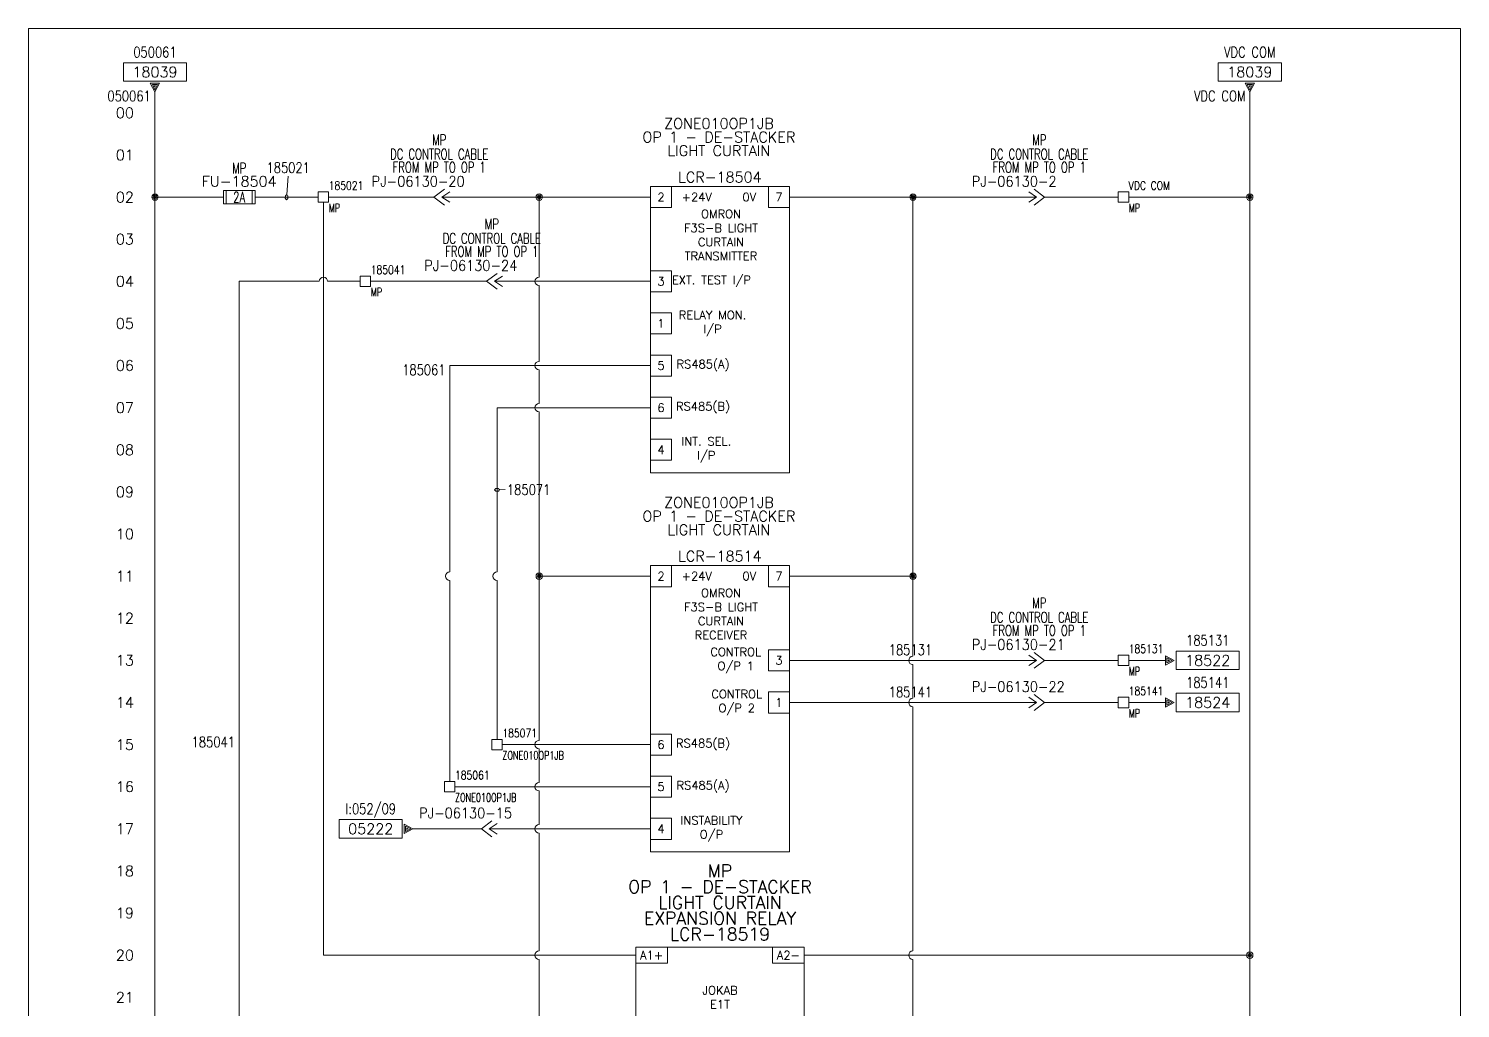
# Model space of a CAD drawing. Header units: inches. Extents: x 0 to 17, y 0 to 23.
# Drawn here: x 0 to 17, y 11.37 to 23 of the extents above; entities that cross this region are included whole.
import ezdxf
from ezdxf.enums import TextEntityAlignment as Align

# ---------------------------------------------------------------- set-up
doc = ezdxf.new("R2010")
doc.units = ezdxf.units.IN
doc.header["$MEASUREMENT"] = 0
doc.layers.get('0').update_dxf_attribs({"lineweight": 5})
for name, color, linetype, lineweight in [('DESC', 1, 'Continuous', 5), ('DESCCHILD', 1, 'Continuous', 5), ('LOC', 252, 'Continuous', 5), ('MISC', 2, 'Continuous', 5), ('SYMS', 7, 'Continuous', 5), ('TAGS', 2, 'Continuous', 5), ('TERMS', 2, 'Continuous', 5), ('Title_Block_Info', 2, 'Continuous', 5), ('WIRENO', 1, 'Continuous', 5), ('WIRES', 7, 'Continuous', 5), ('XREF', 1, 'Continuous', 5)]:
    doc.layers.add(name, color=color, linetype=linetype, lineweight=lineweight)
doc.layers.add('WIRENO_DEST', color=1, linetype='Continuous')
doc.styles.get("Standard").update_dxf_attribs({"font": 'romans.shx'})
doc.styles.add('WD', font='romans.shx')

# ---------------------------------------------------------------- blocks, each defined once
blk = doc.blocks.new('WD_MLRH')
at = {"color": 2, "style": 'WD'}
blk.add_attdef('RUNGFIRST', text='', height=0.125, dxfattribs=at).set_placement((-0.25, 0), align=Align.MIDDLE_RIGHT)
at = {"style": 'WD', "flags": 1}
for tag, p in [('RUNGHORV', (-0.25, -0.127)), ('RUNGINC', (-0.25, -0.163)), ('WIRE-START', (-0.25, -0.356)), ('WIREMODE', (-0.25, -0.281)), ('RUNGDIST', (-0.25, -0.2)), ('RUNGCNT', (-0.25, -0.237)), ('WIREFMT', (-0.25, -0.321)), ('WIRE-GSUF', (-0.25, -0.396)), ('PH3SPACE', (-0.25, -0.437))]:
    blk.add_attdef(tag, text='', height=0.025, dxfattribs=at).set_placement(p, align=Align.RIGHT)
blk = doc.blocks.new('WD_WNV')
at = {"linetype": 'Continuous', "style": 'WD', "width": 0.8}
blk.add_attdef('WIRENO', text='', height=0.125, dxfattribs=at).set_placement((-0.05, 0), align=Align.MIDDLE_RIGHT)
blk = doc.blocks.new('TB_P')
at = {"color": 5, "linetype": 'Continuous'}
blk.add_lwpolyline([(0, 0), (17, 0), (17, 23), (0, 23)], close=True, dxfattribs=at)
at = {"color": 2, "linetype": 'Continuous', "style": 'WD', "flags": 1}
for tag, p in [('REV1_NO', (1.734, 3.29)), ('REV1_BY', (7.303, 3.29)), ('REV1_DATE', (9.562, 3.29)), ('REV2_NO', (1.734, 3.04)), ('REV2_BY', (7.303, 3.04)), ('REV2_DATE', (9.562, 3.04)), ('REV3_NO', (1.734, 2.79)), ('REV3_BY', (7.303, 2.79)), ('REV3_DATE', (9.562, 2.79)), ('REV4_NO', (1.734, 2.54)), ('REV4_BY', (7.303, 2.54)), ('REV4_DATE', (9.562, 2.54)), ('REV5_NO', (1.734, 2.29)), ('REV5_BY', (7.303, 2.29)), ('REV5_DATE', (9.562, 2.29)), ('REV6_NO', (1.734, 2.04)), ('REV6_BY', (7.303, 2.04)), ('REV6_DATE', (9.562, 2.04)), ('REV7_NO', (1.734, 1.79)), ('REV7_BY', (7.303, 1.79)), ('REV7_DATE', (9.562, 1.79)), ('REV8_NO', (1.734, 1.54)), ('REV8_BY', (7.303, 1.54)), ('REV8_DATE', (9.562, 1.54)), ('REV9_NO', (1.734, 1.29)), ('REV9_BY', (7.303, 1.29)), ('REV9_DATE', (9.562, 1.29))]:
    blk.add_attdef(tag, text='', height=0.15, dxfattribs=at).set_placement(p, align=Align.MIDDLE_CENTER)
for tag, p in [('REV1_CHANGE', (2.292, 3.29)), ('REV2_CHANGE', (2.292, 3.04)), ('REV3_CHANGE', (2.292, 2.79)), ('REV4_CHANGE', (2.292, 2.54)), ('REV5_CHANGE', (2.292, 2.29)), ('REV6_CHANGE', (2.292, 2.04)), ('REV7_CHANGE', (2.292, 1.79)), ('REV8_CHANGE', (2.292, 1.54)), ('REV9_CHANGE', (2.292, 1.29))]:
    blk.add_attdef(tag, text='', height=0.15, dxfattribs=at).set_placement(p, align=Align.MIDDLE_LEFT)
at = {"layer": 'Title_Block_Info', "ltscale": 0.1}
for tag, p in [('CUSTOMER', (6.842, 0.833)), ('JOB DESCRIPTION LINE', (6.842, 0.5)), ('DRAWING DESCRIPTION', (6.842, 0.167))]:
    blk.add_attdef(tag, text='', height=0.15, dxfattribs=at).set_placement(p, align=Align.MIDDLE_LEFT)
at = {"layer": 'Title_Block_Info', "ltscale": 0.1, "style": 'WD'}
for tag, p in [('JOB #', (12.752, 0.833)), ('SEC. NO.', (14.75, 0.833)), ('SHT. NO.', (16.312, 0.833)), ('NAME', (12.795, 0.5)), ('REV', (16.194, 0.5))]:
    blk.add_attdef(tag, text='', height=0.125, dxfattribs=at).set_placement(p, align=Align.MIDDLE_CENTER)
blk.add_attdef('DATE', text='', height=0.125, dxfattribs=at).set_placement((15.188, 0.5), align=Align.MIDDLE_RIGHT)
blk.add_attdef('FILE NUMBER', text='', height=0.125, dxfattribs=at).set_placement((12.591, 0.167), align=Align.MIDDLE_LEFT)
blk = doc.blocks.new('WDDOT')
for radius in [0.0375, 0.0234, 0.0116]:
    blk.add_circle((0, 0), radius)
blk = doc.blocks.new('HFU1')
for p, q in [((-0.188, -0.078), (-0.188, 0.078)), ((-0.188, 0.078), (0.188, 0.078)), ((-0.156, 0.078), (-0.156, -0.078)), ((0.156, 0.078), (0.156, -0.078)), ((0.188, 0.078), (0.188, -0.078)), ((0.188, -0.078), (-0.188, -0.078))]:
    blk.add_line(p, q)
at = {"style": 'WD', "width": 0.7}
for tag, p in [('INST', (0, 0.451)), ('LOC', (0, 0.281))]:
    blk.add_attdef(tag, text='', height=0.125, dxfattribs=at).set_placement(p, align=Align.CENTER)
at = {"style": 'WD'}
blk.add_attdef('TAG1', text='', height=0.125, dxfattribs=at).set_placement((0, 0.125), align=Align.CENTER)
at = {"linetype": 'Continuous', "style": 'WD', "flags": 9}
for tag, p in [('ASSYCODE', (0.157, 0.251)), ('MFG', (0.156, 0.083)), ('CAT', (0.156, 0.102))]:
    blk.add_attdef(tag, text='', height=0.01, dxfattribs=at).set_placement(p, align=Align.CENTER)
at = {"style": 'WD', "width": 0.7}
blk.add_attdef('RATING1', text='', height=0.125, dxfattribs=at).set_placement((0, 0), align=Align.MIDDLE_CENTER)
at = {"style": 'WD'}
for tag, p, flags in [('X4TERM01', (-0.188, 0), 1), ('FAMILY', (0.129, 0.108), 9), ('X1TERM02', (0.188, 0), 1)]:
    blk.add_attdef(tag, p, '', height=0.01, dxfattribs=dict(at, flags=flags))
for tag, p in [('X2LINK', (0, 0.109)), ('X8LINK', (0, -0.109))]:
    blk.add_attdef(tag, p, '', height=0.01, dxfattribs=at)
at = {"linetype": 'Continuous', "style": 'WD', "flags": 8}
blk.add_attdef('TERM01', text='', height=0.125, dxfattribs=at).set_placement((-0.25, -0.031), align=Align.TOP_RIGHT)
blk.add_attdef('TERM02', text='', height=0.125, dxfattribs=at).set_placement((0.25, -0.031), align=Align.TOP_LEFT)
blk = doc.blocks.new('HLCR1_OMRON_F3S-B_TRANSMITTER')
at = {"linetype": 'Continuous'}
for points in [[(-0.825, 0.125), (0.825, 0.125), (0.825, -3.275), (-0.825, -3.275)], [(-0.825, -0.125), (-0.575, -0.125), (-0.575, 0.125), (-0.825, 0.125)], [(0.575, -0.125), (0.825, -0.125), (0.825, 0.125), (0.575, 0.125)], [(-0.825, -1.125), (-0.575, -1.125), (-0.575, -0.875), (-0.825, -0.875)], [(-0.825, -1.625), (-0.575, -1.625), (-0.575, -1.375), (-0.825, -1.375)], [(-0.825, -2.125), (-0.575, -2.125), (-0.575, -1.875), (-0.825, -1.875)], [(-0.825, -2.625), (-0.575, -2.625), (-0.575, -2.375), (-0.825, -2.375)], [(-0.825, -3.125), (-0.575, -3.125), (-0.575, -2.875), (-0.825, -2.875)]]:
    blk.add_lwpolyline(points, close=True, dxfattribs=at)
at = {"linetype": 'Continuous', "char_height": 0.1, "attachment_point": 5}
for s, insert, width in [('2', (-0.7, 0), 0.25), ('+24V', (-0.275, 0), 0.25), ('0V', (0.35, 0), 0.25), ('7', (0.7, 0), 0.25), ('OMRON F3S-B LIGHT CURTAIN TRANSMITTER', (0.013, -0.45), 1.075), ('3', (-0.7, -1), 0.25), ('EXT. TEST I/P', (-0.1, -1), 0.913), ('RELAY MON. I/P', (-0.087, -1.5), 0.953), ('1', (-0.7, -1.5), 0.25), ('5', (-0.7, -2), 0.25), ('RS485(A)', (-0.2, -2), 0.25), ('6', (-0.7, -2.5), 0.25), ('RS485(B)', (-0.2, -2.5), 0.25), ('INT. SEL. I/P', (-0.162, -3), 0.725), ('4', (-0.7, -3), 0.25)]:
    blk.add_mtext(s, dxfattribs=dict(at, insert=insert, width=width))
at = {"style": 'WD'}
for tag, p in [('INST', (-0.012, 0.975)), ('LOC', (-0.012, 0.812)), ('DESC1', (-0.012, 0.65)), ('DESC2', (-0.012, 0.488)), ('DESC3', (-0.012, 0.325)), ('TAG1', (0, 0.175))]:
    blk.add_attdef(tag, text='', height=0.125, dxfattribs=at).set_placement(p, align=Align.CENTER)
at = {"style": 'WD', "flags": 1}
for tag, p, height in [('X4TERM01', (-0.825, 0), 0.005), ('X1TERM14', (0.825, 0), 0.005), ('X4TERM02', (-0.825, -1), 0.005), ('FAMILY', (0.1, -0.975), 0.01), ('MFG', (0.138, -1.238), 0.01), ('X4TERM03', (-0.825, -1.5), 0.005), ('ASSYCODE', (-0.125, -1.45), 0.01), ('CAT', (0.013, -1.438), 0.01), ('X4TERM04', (-0.825, -2), 0.005), ('X4TERM05', (-0.825, -2.5), 0.005), ('X4TERM05', (-0.825, -3), 0.005)]:
    blk.add_attdef(tag, p, '', height=height, dxfattribs=at)
blk = doc.blocks.new('WD_WNH')
at = {"linetype": 'Continuous', "style": 'WD', "width": 0.8}
blk.add_attdef('WIRENO', text='', height=0.125, dxfattribs=at).set_placement((0, 0.0625), align=Align.CENTER)
blk = doc.blocks.new('HT0W01')
for p, q in [((-0.062, 0.062), (0.062, 0.062)), ((-0.062, -0.062), (-0.062, 0.062)), ((0.062, 0.062), (0.062, -0.062)), ((0.062, -0.062), (-0.062, -0.062))]:
    blk.add_line(p, q)
at = {"linetype": 'Continuous', "style": 'WD'}
for tag, p, width, flags in [('WIRENO', (0.062, 0.087), 0.8, 8), ('TAGSTRIP', (0.05, -0.297), 0.9, 8), ('CAT', (0.213, -0.406), 0.8, 1)]:
    blk.add_attdef(tag, p, '', height=0.1, dxfattribs=dict(at, width=width, flags=flags))
at = {"style": 'WD', "width": 0.7}
for tag, p in [('INST', (0.062, 0.214)), ('LOC', (0.062, -0.178))]:
    blk.add_attdef(tag, p, '', height=0.1, dxfattribs=at)
at = {"style": 'WD', "flags": 1}
for tag, p, height in [('X4TERM01', (-0.062, 0), 0.01), ('X4TERMDESC01', (-0.055, -0.023), 0.025), ('X2TERMDESC01', (-0.006, 0.029), 0.025), ('X2TERM01', (0, 0.062), 0.01), ('X1TERMDESC01', (0.039, 0.007), 0.025), ('X1TERM01', (0.062, 0), 0.01), ('X8TERM01', (0, -0.062), 0.01), ('X8TERMDESC01', (0, -0.054), 0.025)]:
    blk.add_attdef(tag, p, '', height=height, dxfattribs=at)
at = {"linetype": 'Continuous', "style": 'WD', "width": 0.8, "flags": 1}
blk.add_attdef('MFG', text='', height=0.1, dxfattribs=at).set_placement((0.088, -0.406), align=Align.RIGHT)
at = {"style": 'WD', "width": 0.7, "flags": 1}
blk.add_attdef('ASSYCODE', (0.062, -0.281), '', height=0.01, dxfattribs=at)
blk = doc.blocks.new('HCR1_JOKAB_E1T')
for p, q in [((-1, 0.094), (-0.625, 0.094)), ((-1, -0.094), (-1, 0.094)), ((-0.625, 0.094), (-0.625, -0.094)), ((0.625, 0.094), (1, 0.094)), ((0.625, -0.094), (0.625, 0.094)), ((1, 0.094), (1, -0.094)), ((-0.625, -0.094), (-1, -0.094)), ((1, -0.094), (0.625, -0.094)), ((-1, -0.906), (-0.625, -0.906)), ((-1, -1.094), (-1, -0.906)), ((-0.625, -0.906), (-0.625, -1.094)), ((-0.625, -1.094), (-1, -1.094)), ((-1, -1.906), (-0.625, -1.906)), ((-1, -2.094), (-1, -1.906)), ((-0.625, -1.906), (-0.625, -2.094)), ((-0.625, -2.094), (-1, -2.094)), ((-1, -2.906), (-0.625, -2.906)), ((-1, -3.094), (-1, -2.906)), ((-0.625, -2.906), (-0.625, -3.094)), ((-0.625, -3.094), (-1, -3.094)), ((-1, -3.906), (-0.625, -3.906)), ((-1, -4.094), (-1, -3.906)), ((-0.625, -3.906), (-0.625, -4.094)), ((-0.625, -4.094), (-1, -4.094))]:
    blk.add_line(p, q)
at = {"linetype": 'Continuous'}
blk.add_lwpolyline([(-1, 0.094), (1, 0.094), (1, -4.095), (-1, -4.094)], close=True, dxfattribs=at)
at = {"linetype": 'Continuous', "char_height": 0.1, "attachment_point": 5}
for s, insert, width in [('A1+', (-0.812, 0), 0.328), ('A2-', (0.812, 0), 0.35925), ('JOKAB\\PE1T', (0, -0.5), 0.531), ('S14', (-0.812, -1), 0.265), ('S24', (-0.812, -2), 0.32), ('X1', (-0.812, -3), 0.32), ('X2', (-0.812, -4), 0.32)]:
    blk.add_mtext(s, dxfattribs=dict(at, insert=insert, width=width))
at = {"style": 'WD'}
for tag, p in [('LOC', (0, 0.925)), ('DESC1', (0, 0.738)), ('DESC2', (0, 0.55)), ('DESC3', (0, 0.363)), ('TAG1', (0, 0.175))]:
    blk.add_attdef(tag, text='', height=0.15, dxfattribs=at).set_placement(p, align=Align.CENTER)
at = {"style": 'WD', "flags": 1}
for tag, p, height in [('X4TERM01', (-1, 0), 0.005), ('X1TERM02', (1, 0), 0.005), ('FAMILY', (0.6, -0.363), 0.0125), ('MFG', (0.6, -0.441), 0.0125), ('ASSYCODE', (0.6, -0.597), 0.0125), ('X4TERM03', (-1, -1), 0.005), ('X4TERM05', (-1, -2), 0.005), ('X4TERM06', (-1, -3), 0.005), ('MAXNO', (0.044, -3.203), 0.01), ('MAXNC', (0.044, -3.227), 0.01), ('PINLIST', (0.044, -3.391), 0.01), ('X4TERM08', (-1, -4), 0.005)]:
    blk.add_attdef(tag, p, '', height=height, dxfattribs=at)
blk.add_attdef('CAT', text='', height=0.156, dxfattribs=at).set_placement((0, -1.688), align=Align.CENTER)
at = {"style": 'WD', "width": 0.8, "flags": 8}
for tag, p in [('NO', (-0.327, -4.309)), ('NC', (-0.327, -4.465))]:
    blk.add_attdef(tag, p, '', height=0.125, dxfattribs=at)
at = {"style": 'WD', "width": 0.8}
for tag, p in [('XREFNO', (-0.094, -4.309)), ('XREFNC', (-0.094, -4.465))]:
    blk.add_attdef(tag, p, '', height=0.125, dxfattribs=at)
blk = doc.blocks.new('HA2S1')
for p, q in [((0, -0.055), (0, 0.055)), ((0, 0.055), (0.102, 0)), ((0.102, 0), (0, -0.055)), ((0.078, 0), (0.016, 0.031)), ((0.016, 0.031), (0.016, -0.031)), ((0.016, -0.031), (0.078, 0)), ((0.047, 0), (0.031, 0.008)), ((0.031, 0.008), (0.031, -0.008)), ((0.031, -0.008), (0.047, 0)), ((0.125, 0.109), (0.125, -0.109)), ((0.875, 0.109), (0.125, 0.109)), ((0.875, -0.109), (0.875, 0.109)), ((0.125, -0.109), (0.875, -0.109))]:
    blk.add_line(p, q)
at = {"style": 'WD', "width": 0.8, "flags": 8}
for tag, p in [('WIRENO', (0.5, 0.3)), ('DESC1', (0.5, -0.169))]:
    blk.add_attdef(tag, text='', height=0.125, dxfattribs=at).set_placement(p, align=Align.TOP_CENTER)
at = {"style": 'WD', "flags": 1}
for tag, p in [('X4TERM01', (0, 0)), ('SIGCODE', (0.026, 0.066))]:
    blk.add_attdef(tag, p, '', height=0.01, dxfattribs=at)
at = {"style": 'WD'}
blk.add_attdef('XREF', text='', height=0.125, dxfattribs=at).set_placement((0.5, -0.063), align=Align.CENTER)
blk = doc.blocks.new('HA2D3')
for p, q in [((-0.125, 0.109), (-0.875, 0.109)), ((-0.875, 0.109), (-0.875, -0.109)), ((-0.125, 0.109), (-0.125, -0.109)), ((-0.102, 0.055), (-0.102, -0.055)), ((0, 0), (-0.102, 0.055)), ((-0.102, -0.055), (0, 0)), ((-0.086, 0.031), (-0.023, 0)), ((-0.086, -0.031), (-0.086, 0.031)), ((-0.023, 0), (-0.086, -0.031)), ((-0.07, 0.008), (-0.055, 0)), ((-0.07, -0.008), (-0.07, 0.008)), ((-0.055, 0), (-0.07, -0.008)), ((-0.875, -0.109), (-0.125, -0.109))]:
    blk.add_line(p, q)
at = {"style": 'WD', "width": 0.8, "flags": 8}
for tag, p in [('DESC1', (-0.5, 0.487)), ('WIRENO', (-0.5, 0.3))]:
    blk.add_attdef(tag, text='', height=0.125, dxfattribs=at).set_placement(p, align=Align.TOP_CENTER)
at = {"style": 'WD'}
blk.add_attdef('XREF', text='', height=0.125, dxfattribs=at).set_placement((-0.5, -0.062), align=Align.CENTER)
at = {"style": 'WD', "flags": 1}
for tag, p in [('SIGCODE', (-0.099, 0.066)), ('X1TERM01', (0, 0))]:
    blk.add_attdef(tag, p, '', height=0.01, dxfattribs=at)
blk = doc.blocks.new('HA2D2')
for p, q in [((0.375, 0.344), (-0.375, 0.344)), ((-0.375, 0.344), (-0.375, 0.125)), ((0.375, 0.125), (0.375, 0.344)), ((-0.375, 0.125), (0.375, 0.125)), ((0.055, 0.102), (-0.055, 0.102)), ((-0.055, 0.102), (0, 0)), ((0, 0.023), (-0.031, 0.086)), ((-0.031, 0.086), (0.031, 0.086)), ((0, 0.055), (-0.008, 0.07)), ((-0.008, 0.07), (0.008, 0.07)), ((0, 0), (0.055, 0.102)), ((0.031, 0.086), (0, 0.023)), ((0.008, 0.07), (0, 0.055))]:
    blk.add_line(p, q)
at = {"style": 'WD', "width": 0.8, "flags": 8}
for tag, p in [('DESC1', (0, 0.722)), ('WIRENO', (0, 0.534))]:
    blk.add_attdef(tag, text='', height=0.125, dxfattribs=at).set_placement(p, align=Align.TOP_CENTER)
at = {"style": 'WD'}
blk.add_attdef('XREF', text='', height=0.125, dxfattribs=at).set_placement((0, 0.172), align=Align.CENTER)
at = {"style": 'WD', "flags": 1}
for tag, p in [('X8TERM01', (0, 0)), ('SIGCODE', (0.088, 0.066))]:
    blk.add_attdef(tag, p, '', height=0.01, dxfattribs=at)
blk = doc.blocks.new('HC02JP1')
for p, q in [((-0.062, 0), (0.062, 0.094)), ((-0.062, 0), (0.062, -0.094)), ((0.031, 0), (0.125, 0.062)), ((0.031, 0), (0.125, -0.062)), ((0.031, 0), (0.094, 0))]:
    blk.add_line(p, q)
at = {"style": 'WD', "width": 0.7}
for tag, p in [('INST', (0.146, 0.787)), ('LOC', (0, 0.618)), ('DESC1', (0, 0.448)), ('DESC2', (0, 0.292))]:
    blk.add_attdef(tag, text='', height=0.125, dxfattribs=at).set_placement(p, align=Align.CENTER)
at = {"style": 'WD', "width": 0.9}
blk.add_attdef('TAG2', text='', height=0.125, dxfattribs=at).set_placement((-0.016, 0.125), align=Align.RIGHT)
at = {"linetype": 'Continuous', "style": 'WD', "width": 0.9, "flags": 8}
blk.add_attdef('DELIM', text='', height=0.125, dxfattribs=at).set_placement((0.047, 0.125), align=Align.CENTER)
blk.add_attdef('TERM01', (0.109, 0.125), '', height=0.125, dxfattribs=at)
at = {"style": 'WD'}
for tag, p, flags in [('X4TERM01', (-0.062, 0), 1), ('X4TERMDESC01', (-0.046, 0.023), 1), ('X1TERM01', (0.094, 0), 1), ('X1TERMDESC01', (0.098, 0.021), 1), ('FAMILY', (0.205, 0.059), 9)]:
    blk.add_attdef(tag, p, '', height=0.01, dxfattribs=dict(at, flags=flags))
for tag, p in [('X2LINK', (0.062, 0.125)), ('X8LINK', (0.062, -0.125))]:
    blk.add_attdef(tag, p, '', height=0.01, dxfattribs=at)
blk = doc.blocks.new('HC02PJ1')
for p, q in [((-0.031, 0), (-0.125, 0.062)), ((-0.031, 0), (-0.125, -0.062)), ((-0.031, 0), (-0.094, 0)), ((0.062, 0), (-0.062, 0.094)), ((0.062, 0), (-0.062, -0.094))]:
    blk.add_line(p, q)
at = {"style": 'WD', "width": 0.7}
for tag, p in [('INST', (0.146, 0.787)), ('LOC', (0, 0.618)), ('DESC1', (0, 0.448)), ('DESC2', (0, 0.292))]:
    blk.add_attdef(tag, text='', height=0.125, dxfattribs=at).set_placement(p, align=Align.CENTER)
at = {"style": 'WD', "width": 0.9}
blk.add_attdef('TAG2', text='', height=0.125, dxfattribs=at).set_placement((-0.016, 0.125), align=Align.RIGHT)
at = {"linetype": 'Continuous', "style": 'WD', "width": 0.9, "flags": 8}
blk.add_attdef('DELIM', text='', height=0.125, dxfattribs=at).set_placement((0.047, 0.125), align=Align.CENTER)
blk.add_attdef('TERM01', (0.109, 0.125), '', height=0.125, dxfattribs=at)
at = {"style": 'WD'}
for tag, p, flags in [('X4TERMDESC01', (-0.106, 0.021), 1), ('X4TERM01', (-0.094, 0), 1), ('FAMILY', (0.048, 0.121), 9), ('X1TERMDESC01', (0.062, 0.021), 1), ('X1TERM01', (0.062, 0), 1)]:
    blk.add_attdef(tag, p, '', height=0.01, dxfattribs=dict(at, flags=flags))
for tag, p in [('X2LINK', (-0.062, 0.125)), ('X8LINK', (-0.062, -0.125))]:
    blk.add_attdef(tag, p, '', height=0.01, dxfattribs=at)
blk = doc.blocks.new('HLCR1_OMRON_F3S-B_RECEIVER')
at = {"linetype": 'Continuous'}
for points in [[(-0.825, 0.125), (0.825, 0.125), (0.825, -3.275), (-0.825, -3.275)], [(-0.825, -0.125), (-0.575, -0.125), (-0.575, 0.125), (-0.825, 0.125)], [(0.575, -0.125), (0.825, -0.125), (0.825, 0.125), (0.575, 0.125)], [(0.575, -1.125), (0.825, -1.125), (0.825, -0.875), (0.575, -0.875)], [(0.575, -1.625), (0.825, -1.625), (0.825, -1.375), (0.575, -1.375)], [(-0.825, -2.125), (-0.575, -2.125), (-0.575, -1.875), (-0.825, -1.875)], [(-0.825, -2.625), (-0.575, -2.625), (-0.575, -2.375), (-0.825, -2.375)], [(-0.825, -3.125), (-0.575, -3.125), (-0.575, -2.875), (-0.825, -2.875)]]:
    blk.add_lwpolyline(points, close=True, dxfattribs=at)
at = {"linetype": 'Continuous', "char_height": 0.1, "attachment_point": 5}
for s, insert, width in [('2', (-0.7, 0), 0.25), ('+24V', (-0.275, 0), 0.25), ('0V', (0.35, 0), 0.25), ('7', (0.7, 0), 0.25), ('OMRON F3S-B LIGHT CURTAIN RECEIVER', (0.013, -0.45), 1.075), ('CONTROL\\PO/P 1', (0.188, -1), 0.913), ('3', (0.7, -1), 0.25), ('CONTROL\\PO/P 2', (0.2, -1.5), 0.953), ('1', (0.7, -1.5), 0.25), ('6', (-0.7, -2), 0.25), ('RS485(B)', (-0.2, -2), 0.25), ('5', (-0.7, -2.5), 0.25), ('RS485(A)', (-0.2, -2.5), 0.25), ('INSTABILITY O/P', (-0.1, -3), 0.725), ('4', (-0.7, -3), 0.25)]:
    blk.add_mtext(s, dxfattribs=dict(at, insert=insert, width=width))
at = {"style": 'WD'}
for tag, p in [('INST', (-0.012, 0.963)), ('LOC', (-0.012, 0.812)), ('DESC1', (-0.012, 0.65)), ('DESC2', (-0.012, 0.488)), ('DESC3', (-0.012, 0.325)), ('TAG1', (0, 0.175))]:
    blk.add_attdef(tag, text='', height=0.125, dxfattribs=at).set_placement(p, align=Align.CENTER)
at = {"style": 'WD', "flags": 1}
for tag, p, height in [('X4TERM01', (-0.825, 0), 0.005), ('X1TERM14', (0.825, 0), 0.005), ('FAMILY', (0.1, -0.975), 0.01), ('X1TERM02', (0.825, -1), 0.005), ('MFG', (0.138, -1.238), 0.01), ('ASSYCODE', (-0.125, -1.45), 0.01), ('CAT', (0.013, -1.438), 0.01), ('X1TERM03', (0.825, -1.5), 0.005), ('X4TERM04', (-0.825, -2), 0.005), ('X4TERM05', (-0.825, -2.5), 0.005), ('X4TERM06', (-0.825, -3), 0.005)]:
    blk.add_attdef(tag, p, '', height=height, dxfattribs=at)

msp = doc.modelspace()

# ---------------------------------------------------------------- linework, layer by layer
at = {"layer": 'WIRENO'}
for points in [[(3.08, 21.249), (3.065, 21.031), (3.048, 21.017), (3.046, 20.986), (3.06, 20.969), (3.077, 20.984), (3.079, 21.015), (3.072, 21.023)], [(5.657, 17.527), (5.593, 17.526), (5.577, 17.541), (5.546, 17.54), (5.531, 17.524), (5.547, 17.509), (5.578, 17.51), (5.586, 17.518)]]:
    msp.add_lwpolyline(points, dxfattribs=at)
at = {"layer": 'WIRES'}
for p, q in [((1.5, 22.25), (1.5, 2.25)), ((14.5, 22.25), (14.5, 2.25)), ((1.5, 21), (2.312, 21)), ((2.688, 21), (3.438, 21)), ((3.5, 12), (3.5, 20.937)), ((3.563, 21), (4.812, 21)), ((4.969, 21), (7.383, 21)), ((6.062, 21), (6.062, 20.05)), ((9.033, 21), (11.906, 21)), ((10.5, 21), (10.5, 16.5)), ((12.062, 21), (12.938, 21)), ((13.062, 21), (14.5, 21)), ((2.5, 20), (3.45, 20)), ((2.5, 9.063), (2.5, 20)), ((3.55, 20), (3.937, 20)), ((5.438, 20), (4.062, 20)), ((7.383, 20), (5.594, 20)), ((6.062, 19.95), (6.062, 19.05)), ((7.383, 19), (5, 19)), ((5, 16.55), (5, 19)), ((6.062, 18.95), (6.062, 18.55)), ((7.383, 18.5), (5.562, 18.5)), ((5.562, 18.5), (5.562, 16.55)), ((6.062, 18.45), (6.062, 16.5)), ((6.062, 16.5), (7.383, 16.5)), ((6.062, 16.5), (6.062, 14.55)), ((9.033, 16.5), (10.5, 16.5)), ((10.5, 16.5), (10.5, 15.55)), ((5, 14.062), (5, 16.45)), ((5.562, 16.45), (5.562, 14.562)), ((9.033, 15.5), (11.906, 15.5)), ((12.062, 15.5), (12.938, 15.5)), ((13.062, 15.5), (13.5, 15.5)), ((10.5, 15.45), (10.5, 15.05)), ((9.033, 15), (11.906, 15)), ((12.062, 15), (12.938, 15)), ((13.062, 15), (13.5, 15)), ((10.5, 14.95), (10.5, 12.05)), ((5.625, 14.5), (7.383, 14.5)), ((6.062, 14.45), (6.062, 14.05)), ((5.062, 14), (7.383, 14)), ((6.062, 13.95), (6.062, 13.55)), ((5.375, 13.5), (4.562, 13.5)), ((7.383, 13.5), (5.531, 13.5)), ((6.062, 13.45), (6.062, 12.05)), ((7.209, 12), (3.5, 12)), ((6.062, 11.95), (6.062, 11.05)), ((9.209, 12), (14.5, 12)), ((10.5, 11.95), (10.5, 8.562))]:
    msp.add_line(p, q, dxfattribs=at)
for centre, start, end in [((3.5, 20), 0, 180), ((6.062, 20), 90, 270), ((6.062, 19), 90, 270), ((6.062, 18.5), 90, 270), ((5, 16.5), 90, 270), ((5.562, 16.5), 90, 270), ((10.5, 15.5), 90, 270), ((10.5, 15), 90, 270), ((6.062, 14.5), 90, 270), ((6.062, 14), 90, 270), ((6.062, 13.5), 90, 270), ((6.062, 12), 90, 270), ((10.5, 12), 90, 270)]:
    msp.add_arc(centre, 0.05, start, end, dxfattribs=at)

# ---------------------------------------------------------------- block references
msp.add_blockref('TB_P', (0, 0))
at = {"layer": 'SYMS'}
ref = msp.add_blockref('HA2D2', (1.5, 22.25), dxfattribs=at)
ref.add_attrib('XREF', '18039', dxfattribs={"layer": 'XREF', "height": 0.125, "style": 'WD'}).set_placement((1.5, 22.422), align=Align.CENTER)
ref.add_attrib('WIRENO', '050061', dxfattribs={"layer": 'WIRENO_DEST', "height": 0.125, "style": 'WD', "width": 0.8, "flags": 8}).set_placement((1.5, 22.784), align=Align.TOP_CENTER)
ref = msp.add_blockref('HA2D2', (14.5, 22.25), dxfattribs=at)
ref.add_attrib('XREF', '18039', dxfattribs={"layer": 'XREF', "height": 0.125, "style": 'WD'}).set_placement((14.5, 22.422), align=Align.CENTER)
ref.add_attrib('WIRENO', 'VDC COM', dxfattribs={"layer": 'WIRENO_DEST', "height": 0.125, "style": 'WD', "width": 0.8, "flags": 8}).set_placement((14.5, 22.784), align=Align.TOP_CENTER)
msp.add_blockref('WD_MLRH', (1.5, 22), dxfattribs=at).add_auto_attribs({'RUNGFIRST': '00'})
ref = msp.add_blockref('HLCR1_OMRON_F3S-B_TRANSMITTER', (8.208, 21), dxfattribs=at)
ref.add_attrib('TAG1', 'LCR-18504', dxfattribs={"layer": 'TAGS', "height": 0.125, "style": 'WD'}).set_placement((8.208, 21.175), align=Align.CENTER)
ref.add_attrib('DESC1', 'OP 1 - DE-STACKER', dxfattribs={"layer": 'DESC', "height": 0.125, "style": 'WD'}).set_placement((8.196, 21.65), align=Align.CENTER)
ref.add_attrib('DESC2', 'LIGHT CURTAIN', dxfattribs={"layer": 'DESC', "height": 0.125, "style": 'WD'}).set_placement((8.196, 21.488), align=Align.CENTER)
ref.add_attrib('LOC', 'ZONE010OP1JB', dxfattribs={"layer": 'LOC', "height": 0.125, "style": 'WD'}).set_placement((8.196, 21.812), align=Align.CENTER)
ref = msp.add_blockref('HC02JP1', (4.875, 21), dxfattribs=at)
ref.add_attrib('TERM01', '20', (4.984, 21.125), dxfattribs={"layer": 'TERMS', "linetype": 'Continuous', "height": 0.125, "style": 'WD', "width": 0.9, "flags": 8})
ref.add_attrib('DELIM', '-', dxfattribs={"layer": 'MISC', "linetype": 'Continuous', "height": 0.125, "style": 'WD', "width": 0.9, "flags": 8}).set_placement((4.922, 21.125), align=Align.CENTER)
ref.add_attrib('DESC2', 'FROM MP TO OP 1', dxfattribs={"layer": 'DESCCHILD', "height": 0.125, "style": 'WD', "width": 0.7}).set_placement((4.875, 21.292), align=Align.CENTER)
ref.add_attrib('TAG2', 'PJ-06130', dxfattribs={"layer": 'TAGS', "height": 0.125, "style": 'WD', "width": 0.9}).set_placement((4.859, 21.125), align=Align.RIGHT)
ref.add_attrib('DESC1', 'DC CONTROL CABLE', dxfattribs={"layer": 'DESCCHILD', "height": 0.125, "style": 'WD', "width": 0.7}).set_placement((4.875, 21.448), align=Align.CENTER)
ref.add_attrib('LOC', 'MP', dxfattribs={"layer": 'LOC', "height": 0.125, "style": 'WD', "width": 0.7}).set_placement((4.875, 21.618), align=Align.CENTER)
ref = msp.add_blockref('HC02PJ1', (12, 21), dxfattribs=at)
ref.add_attrib('DESC1', 'DC CONTROL CABLE', dxfattribs={"layer": 'DESCCHILD', "height": 0.125, "style": 'WD', "width": 0.7}).set_placement((12, 21.448), align=Align.CENTER)
ref.add_attrib('DESC2', 'FROM MP TO OP 1', dxfattribs={"layer": 'DESCCHILD', "height": 0.125, "style": 'WD', "width": 0.7}).set_placement((12, 21.292), align=Align.CENTER)
ref.add_attrib('LOC', 'MP', dxfattribs={"layer": 'LOC', "height": 0.125, "style": 'WD', "width": 0.7}).set_placement((12, 21.618), align=Align.CENTER)
ref.add_attrib('TERM01', '2', (12.109, 21.125), dxfattribs={"layer": 'TERMS', "linetype": 'Continuous', "height": 0.125, "style": 'WD', "width": 0.9, "flags": 8})
ref.add_attrib('TAG2', 'PJ-06130', dxfattribs={"layer": 'TAGS', "height": 0.125, "style": 'WD', "width": 0.9}).set_placement((11.984, 21.125), align=Align.RIGHT)
ref.add_attrib('DELIM', '-', dxfattribs={"layer": 'MISC', "linetype": 'Continuous', "height": 0.125, "style": 'WD', "width": 0.9, "flags": 8}).set_placement((12.047, 21.125), align=Align.CENTER)
ref = msp.add_blockref('HFU1', (2.5, 21), dxfattribs=at)
ref.add_attrib('TAG1', 'FU-18504', dxfattribs={"layer": 'TAGS', "height": 0.125, "style": 'WD'}).set_placement((2.5, 21.125), align=Align.CENTER)
ref.add_attrib('LOC', 'MP', dxfattribs={"layer": 'LOC', "height": 0.125, "style": 'WD', "width": 0.7}).set_placement((2.5, 21.281), align=Align.CENTER)
ref.add_attrib('RATING1', '2A', dxfattribs={"layer": 'MISC', "height": 0.125, "style": 'WD', "width": 0.7}).set_placement((2.5, 21), align=Align.MIDDLE_CENTER)
ref = msp.add_blockref('HT0W01', (3.5, 21), dxfattribs=at)
ref.add_attrib('WIRENO', '185021', (3.563, 21.087), dxfattribs={"layer": 'WIRENO', "linetype": 'Continuous', "height": 0.1, "style": 'WD', "width": 0.8, "flags": 8})
ref.add_attrib('LOC', 'MP', (3.563, 20.822), dxfattribs={"layer": 'LOC', "height": 0.1, "style": 'WD', "width": 0.7})
ref = msp.add_blockref('HT0W01', (13, 21), dxfattribs=at)
ref.add_attrib('WIRENO', 'VDC COM', (13.062, 21.087), dxfattribs={"layer": 'WIRENO', "linetype": 'Continuous', "height": 0.1, "style": 'WD', "width": 0.8, "flags": 8})
ref.add_attrib('LOC', 'MP', (13.062, 20.822), dxfattribs={"layer": 'LOC', "height": 0.1, "style": 'WD', "width": 0.7})
for p in [(1.5, 21), (6.062, 21), (10.5, 21), (14.5, 21), (6.062, 16.5), (10.5, 16.5), (14.5, 12)]:
    msp.add_blockref('WDDOT', p, dxfattribs=at)
ref = msp.add_blockref('HC02JP1', (5.5, 20), dxfattribs=at)
ref.add_attrib('TERM01', '24', (5.609, 20.125), dxfattribs={"layer": 'TERMS', "linetype": 'Continuous', "height": 0.125, "style": 'WD', "width": 0.9, "flags": 8})
ref.add_attrib('DELIM', '-', dxfattribs={"layer": 'MISC', "linetype": 'Continuous', "height": 0.125, "style": 'WD', "width": 0.9, "flags": 8}).set_placement((5.547, 20.125), align=Align.CENTER)
ref.add_attrib('DESC2', 'FROM MP TO OP 1', dxfattribs={"layer": 'DESCCHILD', "height": 0.125, "style": 'WD', "width": 0.7}).set_placement((5.5, 20.292), align=Align.CENTER)
ref.add_attrib('TAG2', 'PJ-06130', dxfattribs={"layer": 'TAGS', "height": 0.125, "style": 'WD', "width": 0.9}).set_placement((5.484, 20.125), align=Align.RIGHT)
ref.add_attrib('DESC1', 'DC CONTROL CABLE', dxfattribs={"layer": 'DESCCHILD', "height": 0.125, "style": 'WD', "width": 0.7}).set_placement((5.5, 20.448), align=Align.CENTER)
ref.add_attrib('LOC', 'MP', dxfattribs={"layer": 'LOC', "height": 0.125, "style": 'WD', "width": 0.7}).set_placement((5.5, 20.618), align=Align.CENTER)
ref = msp.add_blockref('HT0W01', (3.999, 20), dxfattribs=at)
ref.add_attrib('WIRENO', '185041', (4.062, 20.087), dxfattribs={"layer": 'WIRENO', "linetype": 'Continuous', "height": 0.1, "style": 'WD', "width": 0.8, "flags": 8})
ref.add_attrib('LOC', 'MP', (4.062, 19.822), dxfattribs={"layer": 'LOC', "height": 0.1, "style": 'WD', "width": 0.7})
ref = msp.add_blockref('HLCR1_OMRON_F3S-B_RECEIVER', (8.208, 16.5), dxfattribs=at)
ref.add_attrib('TAG1', 'LCR-18514', dxfattribs={"layer": 'TAGS', "height": 0.125, "style": 'WD'}).set_placement((8.208, 16.675), align=Align.CENTER)
ref.add_attrib('DESC1', 'OP 1 - DE-STACKER', dxfattribs={"layer": 'DESC', "height": 0.125, "style": 'WD'}).set_placement((8.196, 17.15), align=Align.CENTER)
ref.add_attrib('DESC2', 'LIGHT CURTAIN', dxfattribs={"layer": 'DESC', "height": 0.125, "style": 'WD'}).set_placement((8.196, 16.988), align=Align.CENTER)
ref.add_attrib('LOC', 'ZONE010OP1JB', dxfattribs={"layer": 'LOC', "height": 0.125, "style": 'WD'}).set_placement((8.196, 17.312), align=Align.CENTER)
ref = msp.add_blockref('HC02PJ1', (12, 15.5), dxfattribs=at)
ref.add_attrib('DESC1', 'DC CONTROL CABLE', dxfattribs={"layer": 'DESCCHILD', "height": 0.125, "style": 'WD', "width": 0.7}).set_placement((12, 15.948), align=Align.CENTER)
ref.add_attrib('DESC2', 'FROM MP TO OP 1', dxfattribs={"layer": 'DESCCHILD', "height": 0.125, "style": 'WD', "width": 0.7}).set_placement((12, 15.792), align=Align.CENTER)
ref.add_attrib('LOC', 'MP', dxfattribs={"layer": 'LOC', "height": 0.125, "style": 'WD', "width": 0.7}).set_placement((12, 16.118), align=Align.CENTER)
ref.add_attrib('TERM01', '21', (12.109, 15.625), dxfattribs={"layer": 'TERMS', "linetype": 'Continuous', "height": 0.125, "style": 'WD', "width": 0.9, "flags": 8})
ref.add_attrib('TAG2', 'PJ-06130', dxfattribs={"layer": 'TAGS', "height": 0.125, "style": 'WD', "width": 0.9}).set_placement((11.984, 15.625), align=Align.RIGHT)
ref.add_attrib('DELIM', '-', dxfattribs={"layer": 'MISC', "linetype": 'Continuous', "height": 0.125, "style": 'WD', "width": 0.9, "flags": 8}).set_placement((12.047, 15.625), align=Align.CENTER)
ref = msp.add_blockref('HT0W01', (13, 15.5), dxfattribs=at)
ref.add_attrib('WIRENO', '185131', (13.062, 15.587), dxfattribs={"layer": 'WIRENO', "linetype": 'Continuous', "height": 0.1, "style": 'WD', "width": 0.8, "flags": 8})
ref.add_attrib('LOC', 'MP', (13.062, 15.322), dxfattribs={"layer": 'LOC', "height": 0.1, "style": 'WD', "width": 0.7})
ref = msp.add_blockref('HA2S1', (13.5, 15.5), dxfattribs=at)
ref.add_attrib('XREF', '18522', dxfattribs={"layer": 'XREF', "height": 0.125, "style": 'WD'}).set_placement((14, 15.437), align=Align.CENTER)
ref.add_attrib('WIRENO', '185131', dxfattribs={"layer": 'WIRENO', "height": 0.125, "style": 'WD', "width": 0.8, "flags": 8}).set_placement((14, 15.8), align=Align.TOP_CENTER)
ref = msp.add_blockref('HC02PJ1', (12, 15), dxfattribs=at)
ref.add_attrib('TERM01', '22', (12.109, 15.125), dxfattribs={"layer": 'TERMS', "linetype": 'Continuous', "height": 0.125, "style": 'WD', "width": 0.9, "flags": 8})
ref.add_attrib('TAG2', 'PJ-06130', dxfattribs={"layer": 'TAGS', "height": 0.125, "style": 'WD', "width": 0.9}).set_placement((11.984, 15.125), align=Align.RIGHT)
ref.add_attrib('DELIM', '-', dxfattribs={"layer": 'MISC', "linetype": 'Continuous', "height": 0.125, "style": 'WD', "width": 0.9, "flags": 8}).set_placement((12.047, 15.125), align=Align.CENTER)
ref = msp.add_blockref('HT0W01', (13, 15), dxfattribs=at)
ref.add_attrib('WIRENO', '185141', (13.062, 15.087), dxfattribs={"layer": 'WIRENO', "linetype": 'Continuous', "height": 0.1, "style": 'WD', "width": 0.8, "flags": 8})
ref.add_attrib('LOC', 'MP', (13.062, 14.822), dxfattribs={"layer": 'LOC', "height": 0.1, "style": 'WD', "width": 0.7})
ref = msp.add_blockref('HA2S1', (13.5, 15), dxfattribs=at)
ref.add_attrib('XREF', '18524', dxfattribs={"layer": 'XREF', "height": 0.125, "style": 'WD'}).set_placement((14, 14.938), align=Align.CENTER)
ref.add_attrib('WIRENO', '185141', dxfattribs={"layer": 'WIRENO', "height": 0.125, "style": 'WD', "width": 0.8, "flags": 8}).set_placement((14, 15.3), align=Align.TOP_CENTER)
ref = msp.add_blockref('HT0W01', (5.562, 14.5), dxfattribs=at)
ref.add_attrib('WIRENO', '185071', (5.625, 14.587), dxfattribs={"layer": 'WIRENO', "linetype": 'Continuous', "height": 0.1, "style": 'WD', "width": 0.8, "flags": 8})
ref.add_attrib('LOC', 'ZONE010OP1JB', (5.625, 14.322), dxfattribs={"layer": 'LOC', "height": 0.1, "style": 'WD', "width": 0.7})
ref = msp.add_blockref('HT0W01', (5, 14), dxfattribs=at)
ref.add_attrib('WIRENO', '185061', (5.062, 14.087), dxfattribs={"layer": 'WIRENO', "linetype": 'Continuous', "height": 0.1, "style": 'WD', "width": 0.8, "flags": 8})
ref.add_attrib('LOC', 'ZONE010OP1JB', (5.062, 13.822), dxfattribs={"layer": 'LOC', "height": 0.1, "style": 'WD', "width": 0.7})
ref = msp.add_blockref('HA2D3', (4.562, 13.5), dxfattribs=at)
ref.add_attrib('XREF', '05222', dxfattribs={"layer": 'XREF', "height": 0.125, "style": 'WD'}).set_placement((4.062, 13.437), align=Align.CENTER)
ref.add_attrib('WIRENO', 'I:052/09', dxfattribs={"layer": 'WIRENO_DEST', "height": 0.125, "style": 'WD', "width": 0.8, "flags": 8}).set_placement((4.062, 13.8), align=Align.TOP_CENTER)
ref = msp.add_blockref('HC02JP1', (5.438, 13.5), dxfattribs=at)
ref.add_attrib('TERM01', '15', (5.547, 13.625), dxfattribs={"layer": 'TERMS', "linetype": 'Continuous', "height": 0.125, "style": 'WD', "width": 0.9, "flags": 8})
ref.add_attrib('DELIM', '-', dxfattribs={"layer": 'MISC', "linetype": 'Continuous', "height": 0.125, "style": 'WD', "width": 0.9, "flags": 8}).set_placement((5.484, 13.625), align=Align.CENTER)
ref.add_attrib('TAG2', 'PJ-06130', dxfattribs={"layer": 'TAGS', "height": 0.125, "style": 'WD', "width": 0.9}).set_placement((5.422, 13.625), align=Align.RIGHT)
ref = msp.add_blockref('HCR1_JOKAB_E1T', (8.209, 12), dxfattribs=at)
ref.add_attrib('XREFNO', '05520,15207,15213,18016', (8.115, 7.691), dxfattribs={"layer": 'XREF', "height": 0.125, "style": 'WD', "width": 0.8})
ref.add_attrib('NO', 'NO', (7.882, 7.691), dxfattribs={"layer": 'MISC', "height": 0.125, "style": 'WD', "width": 0.8, "flags": 8})
ref.add_attrib('NC', 'NC', (7.882, 7.535), dxfattribs={"layer": 'MISC', "height": 0.125, "style": 'WD', "width": 0.8, "flags": 8})
ref.add_attrib('DESC2', 'LIGHT CURTAIN', dxfattribs={"layer": 'DESC', "height": 0.15, "style": 'WD'}).set_placement((8.209, 12.55), align=Align.CENTER)
ref.add_attrib('TAG1', 'LCR-18519', dxfattribs={"layer": 'TAGS', "height": 0.15, "style": 'WD'}).set_placement((8.209, 12.175), align=Align.CENTER)
ref.add_attrib('DESC3', 'EXPANSION RELAY', dxfattribs={"layer": 'DESC', "height": 0.15, "style": 'WD'}).set_placement((8.209, 12.363), align=Align.CENTER)
ref.add_attrib('DESC1', 'OP 1 - DE-STACKER', dxfattribs={"layer": 'DESC', "height": 0.15, "style": 'WD'}).set_placement((8.209, 12.738), align=Align.CENTER)
ref.add_attrib('LOC', 'MP', dxfattribs={"layer": 'LOC', "height": 0.15, "style": 'WD'}).set_placement((8.209, 12.925), align=Align.CENTER)
at = {"layer": 'WIRENO'}
ref = msp.add_blockref('WD_WNV', (1.5, 22.2), dxfattribs=at)
ref.add_attrib('WIRENO', '050061', dxfattribs={"linetype": 'Continuous', "height": 0.125, "style": 'WD', "width": 0.8}).set_placement((1.45, 22.2), align=Align.MIDDLE_RIGHT)
ref = msp.add_blockref('WD_WNV', (14.5, 22.2), dxfattribs=at)
ref.add_attrib('WIRENO', 'VDC COM', dxfattribs={"linetype": 'Continuous', "height": 0.125, "style": 'WD', "width": 0.8}).set_placement((14.45, 22.2), align=Align.MIDDLE_RIGHT)
ref = msp.add_blockref('WD_WNH', (3.063, 21), dxfattribs=at)
ref.add_attrib('WIRENO', '185021', dxfattribs={"linetype": 'Continuous', "height": 0.125, "style": 'WD', "width": 0.8}).set_placement((3.082, 21.287), align=Align.CENTER)
ref = msp.add_blockref('WD_WNV', (5, 18.95), dxfattribs=at)
ref.add_attrib('WIRENO', '185061', dxfattribs={"linetype": 'Continuous', "height": 0.125, "style": 'WD', "width": 0.8}).set_placement((4.95, 18.95), align=Align.MIDDLE_RIGHT)
ref = msp.add_blockref('WD_WNV', (5.562, 17.525), dxfattribs=at)
ref.add_attrib('WIRENO', '185071', dxfattribs={"linetype": 'Continuous', "height": 0.125, "style": 'WD', "width": 0.8}).set_placement((6.194, 17.527), align=Align.MIDDLE_RIGHT)
ref = msp.add_blockref('WD_WNH', (10.47, 15.5), dxfattribs=at)
ref.add_attrib('WIRENO', '185131', dxfattribs={"linetype": 'Continuous', "height": 0.125, "style": 'WD', "width": 0.8}).set_placement((10.47, 15.562), align=Align.CENTER)
ref = msp.add_blockref('WD_WNH', (10.47, 15), dxfattribs=at)
ref.add_attrib('WIRENO', '185141', dxfattribs={"linetype": 'Continuous', "height": 0.125, "style": 'WD', "width": 0.8}).set_placement((10.47, 15.062), align=Align.CENTER)
ref = msp.add_blockref('WD_WNV', (2.5, 14.531), dxfattribs=at)
ref.add_attrib('WIRENO', '185041', dxfattribs={"linetype": 'Continuous', "height": 0.125, "style": 'WD', "width": 0.8}).set_placement((2.45, 14.531), align=Align.MIDDLE_RIGHT)

# ---------------------------------------------------------------- texts
at = {"layer": 'SYMS', "color": 2, "style": 'WD'}
for s, p in [('01', (1.25, 21.5)), ('02', (1.25, 21)), ('03', (1.25, 20.5)), ('04', (1.25, 20)), ('05', (1.25, 19.5)), ('06', (1.25, 19)), ('07', (1.25, 18.5)), ('08', (1.25, 18)), ('09', (1.25, 17.5)), ('10', (1.25, 17)), ('11', (1.25, 16.5)), ('12', (1.25, 16)), ('13', (1.25, 15.5)), ('14', (1.25, 15)), ('15', (1.25, 14.5)), ('16', (1.25, 14)), ('17', (1.25, 13.5)), ('18', (1.25, 13)), ('19', (1.25, 12.5)), ('20', (1.25, 12)), ('21', (1.25, 11.5))]:
    msp.add_text(s, height=0.125, dxfattribs=at).set_placement(p, align=Align.MIDDLE_RIGHT)

doc.saveas('drawing.dxf')
